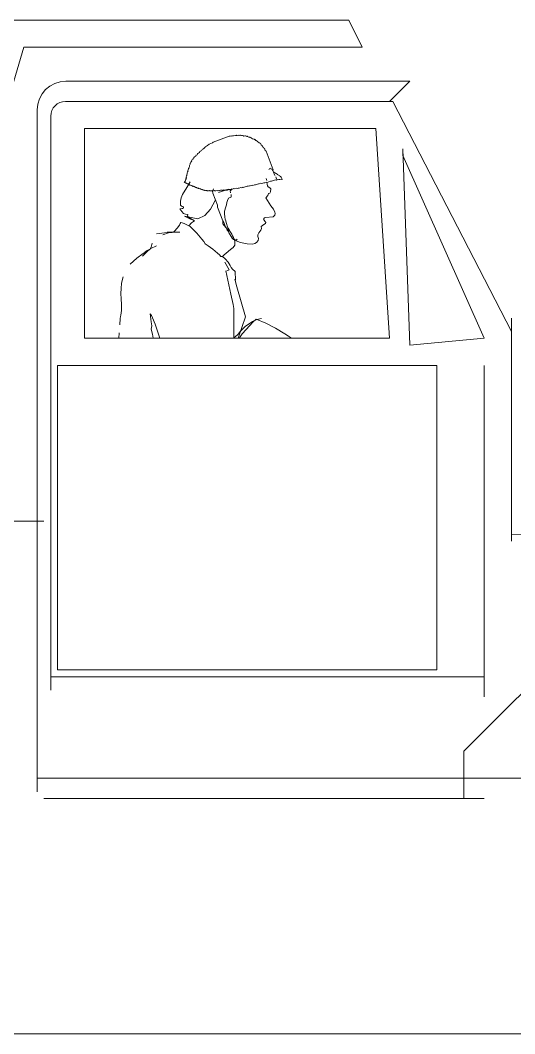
# Model space of a CAD drawing. Header units: millimetres. Extents: x -346728 to 1320345, y -537202 to -385966.
# Drawn here: x 997092 to 998923, y -524356 to -520599 of the extents above; entities that cross this region are included whole.
import ezdxf

# ---------------------------------------------------------------- set-up
doc = ezdxf.new("R2010")
doc.units = ezdxf.units.MM
doc.header["$LTSCALE"] = 100
for name, color, linetype, lineweight in [('5', 5, 'Continuous', 15), ('BORDER', 3, 'Continuous', 15), ('NET-MANH', 153, 'Continuous', 15)]:
    doc.layers.add(name, color=color, linetype=linetype, lineweight=lineweight)

msp = doc.modelspace()

# ---------------------------------------------------------------- linework, layer by layer
at = {"layer": '5'}
for p, q in [((997806.3, -521050.8, -1870.3), (997803.7, -521053.6, -1870.3)), ((997865.5, -521028.4, -1870.3), (997806.3, -521050.8, -1870.3)), ((997869.3, -521028.8, -1870.3), (997865.5, -521028.4, -1870.3)), ((997872.5, -521027.5, -1870.3), (997869.3, -521028.8, -1870.3)), ((997874.7, -521028.5, -1870.3), (997872.5, -521027.5, -1870.3)), ((997877.9, -521027.3, -1870.3), (997874.7, -521028.5, -1870.3)), ((997881.7, -521027.7, -1870.3), (997877.9, -521027.3, -1870.3)), ((997888.1, -521025.3, -1870.3), (997881.7, -521027.7, -1870.3)), ((997891.9, -521025.7, -1870.3), (997888.1, -521025.3, -1870.3)), ((997893.5, -521025.1, -1870.3), (997891.9, -521025.7, -1870.3)), ((997895.7, -521026.1, -1870.3), (997893.5, -521025.1, -1870.3)), ((997898.9, -521024.8, -1870.3), (997895.7, -521026.1, -1870.3)), ((997901.1, -521025.8, -1870.3), (997898.9, -521024.8, -1870.3)), ((997904.3, -521024.6, -1870.3), (997901.1, -521025.8, -1870.3)), ((997906.5, -521025.6, -1870.3), (997904.3, -521024.6, -1870.3)), ((997908.1, -521025, -1870.3), (997906.5, -521025.6, -1870.3)), ((997910.3, -521026, -1870.3), (997908.1, -521025, -1870.3)), ((997911.9, -521025.4, -1870.3), (997910.3, -521026, -1870.3)), ((997914.1, -521026.4, -1870.3), (997911.9, -521025.4, -1870.3)), ((997917.9, -521026.8, -1870.3), (997914.1, -521026.4, -1870.3)), ((997920.1, -521027.8, -1870.3), (997917.9, -521026.8, -1870.3)), ((997923.3, -521026.5, -1870.3), (997920.1, -521027.8, -1870.3)), ((997925.5, -521027.5, -1870.3), (997923.3, -521026.5, -1870.3)), ((997927.7, -521028.5, -1870.3), (997925.5, -521027.5, -1870.3)), ((997929.3, -521027.9, -1870.3), (997927.7, -521028.5, -1870.3)), ((997929.9, -521029.5, -1870.3), (997929.3, -521027.9, -1870.3)), ((997931.5, -521028.9, -1870.3), (997929.9, -521029.5, -1870.3)), ((997933.7, -521029.9, -1870.3), (997931.5, -521028.9, -1870.3)), ((997935.9, -521030.9, -1870.3), (997933.7, -521029.9, -1870.3)), ((997938.1, -521031.9, -1870.3), (997935.9, -521030.9, -1870.3)), ((997941.9, -521032.3, -1870.3), (997938.1, -521031.9, -1870.3)), ((997942.5, -521033.9, -1870.3), (997941.9, -521032.3, -1870.3)), ((997946.3, -521034.3, -1870.3), (997942.5, -521033.9, -1870.3)), ((997948.5, -521035.3, -1870.3), (997946.3, -521034.3, -1870.3)), ((997951.3, -521037.8, -1870.3), (997948.5, -521035.3, -1870.3)), ((997953.5, -521038.8, -1870.3), (997951.3, -521037.8, -1870.3)), ((997957.4, -521039.2, -1870.3), (997953.5, -521038.8, -1870.3)), ((997960.2, -521041.8, -1870.3), (997957.4, -521039.2, -1870.3)), ((997961.8, -521041.2, -1870.3), (997960.2, -521041.8, -1870.3)), ((997964.6, -521043.8, -1870.3), (997961.8, -521041.2, -1870.3)), ((997966.8, -521044.8, -1870.3), (997964.6, -521043.8, -1870.3)), ((997967.4, -521046.4, -1870.3), (997966.8, -521044.8, -1870.3)), ((997969.6, -521047.4, -1870.3), (997967.4, -521046.4, -1870.3)), ((997970.2, -521049, -1870.3), (997969.6, -521047.4, -1870.3)), ((997972.4, -521050, -1870.3), (997970.2, -521049, -1870.3)), ((997974.6, -521051, -1870.3), (997972.4, -521050, -1870.3)), ((997975.2, -521052.6, -1870.3), (997974.6, -521051, -1870.3)), ((997977.4, -521053.5, -1870.3), (997975.2, -521052.6, -1870.3)), ((997754.8, -521088.6, -1870.3), (997752.2, -521091.4, -1870.3)), ((997755.8, -521086.4, -1870.3), (997754.8, -521088.6, -1870.3)), ((997757.4, -521085.8, -1870.3), (997755.8, -521086.4, -1870.3)), ((997758.4, -521083.6, -1870.3), (997757.4, -521085.8, -1870.3)), ((997761.6, -521082.4, -1870.3), (997758.4, -521083.6, -1870.3)), ((997762.5, -521080.2, -1870.3), (997761.6, -521082.4, -1870.3)), ((997765.7, -521078.9, -1870.3), (997762.5, -521080.2, -1870.3)), ((997766.7, -521076.7, -1870.3), (997765.7, -521078.9, -1870.3)), ((997769.9, -521075.5, -1870.3), (997766.7, -521076.7, -1870.3)), ((997772.5, -521072.7, -1870.3), (997769.9, -521075.5, -1870.3)), ((997776.7, -521069.3, -1870.3), (997772.5, -521072.7, -1870.3)), ((997777.7, -521067.1, -1870.3), (997776.7, -521069.3, -1870.3)), ((997780.9, -521065.9, -1870.3), (997777.7, -521067.1, -1870.3)), ((997785.1, -521062.5, -1870.3), (997780.9, -521065.9, -1870.3)), ((997790.9, -521058.4, -1870.3), (997785.1, -521062.5, -1870.3)), ((997803.7, -521053.6, -1870.3), (997790.9, -521058.4, -1870.3)), ((997979.6, -521054.5, -1870.3), (997977.4, -521053.5, -1870.3)), ((997980.2, -521056.1, -1870.3), (997979.6, -521054.5, -1870.3)), ((997982.4, -521057.1, -1870.3), (997980.2, -521056.1, -1870.3)), ((997984.2, -521061.9, -1870.3), (997982.4, -521057.1, -1870.3)), ((997985.8, -521061.3, -1870.3), (997984.2, -521061.9, -1870.3)), ((997987.1, -521064.5, -1870.3), (997985.8, -521061.3, -1870.3)), ((997989.3, -521065.5, -1870.3), (997987.1, -521064.5, -1870.3)), ((997990.5, -521068.7, -1870.3), (997989.3, -521065.5, -1870.3)), ((997992.7, -521069.7, -1870.3), (997990.5, -521068.7, -1870.3)), ((997994.5, -521074.5, -1870.3), (997992.7, -521069.7, -1870.3)), ((997997.3, -521077.1, -1870.3), (997994.5, -521074.5, -1870.3)), ((997999.1, -521081.9, -1870.3), (997997.3, -521077.1, -1870.3)), ((998001.9, -521084.5, -1870.3), (997999.1, -521081.9, -1870.3)), ((998028, -521153.2, -1870.3), (998001.9, -521084.5, -1870.3)), ((997723.3, -521126.1, -1870.3), (997722.3, -521128.3, -1870.3)), ((997724.3, -521123.9, -1870.3), (997722.7, -521124.5, -1870.3)), ((997722.7, -521124.5, -1870.3), (997723.3, -521126.1, -1870.3)), ((997726.8, -521121.1, -1870.3), (997724.3, -521123.9, -1870.3)), ((997727.2, -521117.3, -1870.3), (997726.2, -521119.5, -1870.3)), ((997726.2, -521119.5, -1870.3), (997726.8, -521121.1, -1870.3)), ((997728.2, -521115.1, -1870.3), (997727.2, -521117.3, -1870.3)), ((997731.4, -521113.9, -1870.3), (997728.2, -521115.1, -1870.3)), ((997732.4, -521111.7, -1870.3), (997731.4, -521113.9, -1870.3)), ((997735, -521108.9, -1870.3), (997731.8, -521110.1, -1870.3)), ((997731.8, -521110.1, -1870.3), (997732.4, -521111.7, -1870.3)), ((997736, -521106.7, -1870.3), (997734.4, -521107.3, -1870.3)), ((997734.4, -521107.3, -1870.3), (997735, -521108.9, -1870.3)), ((997737, -521104.5, -1870.3), (997736, -521106.7, -1870.3)), ((997740.2, -521103.2, -1870.3), (997737, -521104.5, -1870.3)), ((997741.2, -521101, -1870.3), (997740.2, -521103.2, -1870.3)), ((997742.8, -521100.4, -1870.3), (997741.2, -521101, -1870.3)), ((997747, -521097, -1870.3), (997742.2, -521098.8, -1870.3)), ((997742.2, -521098.8, -1870.3), (997742.8, -521100.4, -1870.3)), ((997748, -521094.8, -1870.3), (997747, -521097, -1870.3)), ((997752.2, -521091.4, -1870.3), (997747.4, -521093.2, -1870.3)), ((997747.4, -521093.2, -1870.3), (997748, -521094.8, -1870.3)), ((997710.2, -521164, -1870.3), (997709.2, -521166.2, -1870.3)), ((997711.2, -521161.8, -1870.3), (997710.2, -521164, -1870.3)), ((997712.2, -521159.5, -1870.3), (997710.6, -521160.2, -1870.3)), ((997710.6, -521160.2, -1870.3), (997711.2, -521161.8, -1870.3)), ((997713.2, -521157.3, -1870.3), (997711.6, -521158, -1870.3)), ((997711.6, -521158, -1870.3), (997712.2, -521159.5, -1870.3)), ((997713.5, -521153.5, -1870.3), (997712.5, -521155.7, -1870.3)), ((997712.5, -521155.7, -1870.3), (997713.2, -521157.3, -1870.3)), ((997714.5, -521151.3, -1870.3), (997713.5, -521153.5, -1870.3)), ((997715.5, -521149.1, -1870.3), (997713.9, -521149.7, -1870.3)), ((997713.9, -521149.7, -1870.3), (997714.5, -521151.3, -1870.3)), ((997716.5, -521146.9, -1870.3), (997714.9, -521147.5, -1870.3)), ((997714.9, -521147.5, -1870.3), (997715.5, -521149.1, -1870.3)), ((997717.9, -521140.9, -1870.3), (997715.9, -521145.3, -1870.3)), ((997715.9, -521145.3, -1870.3), (997716.5, -521146.9, -1870.3)), ((997718.9, -521138.7, -1870.3), (997717.9, -521140.9, -1870.3)), ((997719.3, -521134.9, -1870.3), (997718.3, -521137.1, -1870.3)), ((997718.3, -521137.1, -1870.3), (997718.9, -521138.7, -1870.3)), ((997720.3, -521132.7, -1870.3), (997719.3, -521134.9, -1870.3)), ((997721.3, -521130.5, -1870.3), (997720.3, -521132.7, -1870.3)), ((997722.3, -521128.3, -1870.3), (997720.7, -521128.9, -1870.3)), ((997720.7, -521128.9, -1870.3), (997721.3, -521130.5, -1870.3)), ((998014.3, -521151, -1870.3), (998012.7, -521151.6, -1870.3)), ((998020.1, -521147, -1870.3), (998013.7, -521149.4, -1870.3)), ((998013.7, -521149.4, -1870.3), (998014.3, -521151, -1870.3)), ((998021.4, -521150.2, -1870.3), (998020.1, -521147, -1870.3)), ((998025.4, -521156, -1870.3), (998023.6, -521151.2, -1870.3)), ((998027.6, -521157, -1870.3), (998025.4, -521156, -1870.3)), ((998027, -521155.4, -1870.3), (998028, -521153.2, -1870.3)), ((998034.2, -521174.5, -1870.3), (998027, -521155.4, -1870.3)), ((998029.4, -521161.8, -1870.3), (998027.6, -521157, -1870.3)), ((998031, -521161.2, -1870.3), (998029.4, -521161.8, -1870.3)), ((998031.6, -521162.7, -1870.3), (998031, -521161.2, -1870.3)), ((998036, -521164.7, -1870.3), (998031.6, -521162.7, -1870.3)), ((998036.6, -521166.3, -1870.3), (998036, -521164.7, -1870.3)), ((997699.7, -521199, -1870.3), (997698.1, -521199.6, -1870.3)), ((997698.1, -521199.6, -1870.3), (997699.7, -521199, -1870.3)), ((997702.3, -521196.2, -1870.3), (997699.1, -521197.4, -1870.3)), ((997699.1, -521197.4, -1870.3), (997699.7, -521199, -1870.3)), ((997699.7, -521199, -1870.3), (997701.9, -521200, -1870.3)), ((997703.3, -521194, -1870.3), (997701.7, -521194.6, -1870.3)), ((997701.7, -521194.6, -1870.3), (997702.3, -521196.2, -1870.3)), ((997701.9, -521200, -1870.3), (997702.5, -521201.6, -1870.3)), ((997702.5, -521201.6, -1870.3), (997704.1, -521201, -1870.3)), ((997704.3, -521191.8, -1870.3), (997702.7, -521192.4, -1870.3)), ((997702.7, -521192.4, -1870.3), (997703.3, -521194, -1870.3)), ((997705.3, -521189.6, -1870.3), (997703.7, -521190.2, -1870.3)), ((997703.7, -521190.2, -1870.3), (997704.3, -521191.8, -1870.3)), ((997704.1, -521201, -1870.3), (997706.3, -521202, -1870.3)), ((997706.2, -521187.4, -1870.3), (997704.6, -521188, -1870.3)), ((997704.6, -521188, -1870.3), (997705.3, -521189.6, -1870.3)), ((997706.6, -521183.6, -1870.3), (997705, -521184.2, -1870.3)), ((997705, -521184.2, -1870.3), (997706.2, -521187.4, -1870.3)), ((997707, -521179.8, -1870.3), (997706, -521182, -1870.3)), ((997706, -521182, -1870.3), (997706.6, -521183.6, -1870.3)), ((997706.3, -521202, -1870.3), (997706.9, -521203.6, -1870.3)), ((997707.4, -521176, -1870.3), (997706.4, -521178.2, -1870.3)), ((997706.4, -521178.2, -1870.3), (997707, -521179.8, -1870.3)), ((997706.9, -521203.6, -1870.3), (997708.5, -521203, -1870.3)), ((997708.4, -521173.8, -1870.3), (997707.4, -521176, -1870.3)), ((997709.4, -521171.6, -1870.3), (997707.8, -521172.2, -1870.3)), ((997707.8, -521172.2, -1870.3), (997708.4, -521173.8, -1870.3)), ((997707.9, -521219.2, -1870.3), (997720.5, -521197.5, -1870.3)), ((997708.5, -521203, -1870.3), (997709.1, -521204.6, -1870.3)), ((997709.8, -521167.8, -1870.3), (997708.8, -521170, -1870.3)), ((997708.8, -521170, -1870.3), (997709.4, -521171.6, -1870.3)), ((997709.2, -521166.2, -1870.3), (997709.8, -521167.8, -1870.3)), ((997986.7, -521203.5, -1870.3), (997993.1, -521201.1, -1870.3)), ((997993.1, -521201.1, -1870.3), (997996.9, -521201.5, -1870.3)), ((997996.9, -521201.5, -1870.3), (998003.3, -521199.1, -1870.3)), ((998002.4, -521185.7, -1870.3), (998004.3, -521193.2, -1870.3)), ((998003.3, -521199.1, -1870.3), (998005.5, -521200.1, -1870.3)), ((998004.5, -521199.2, -1870.3), (998006.4, -521206.7, -1870.3)), ((998005.5, -521200.1, -1870.3), (998018.3, -521195.2, -1870.3)), ((998018.3, -521195.2, -1870.3), (998022.1, -521195.6, -1870.3)), ((998022.1, -521195.6, -1870.3), (998036.5, -521190.1, -1870.3)), ((998036.5, -521190.1, -1870.3), (998038.7, -521191.1, -1870.3)), ((998038.2, -521165.7, -1870.3), (998036.6, -521166.3, -1870.3)), ((998040.7, -521186.7, -1870.3), (998037.7, -521178.7, -1870.3)), ((998040.4, -521166.7, -1870.3), (998038.2, -521165.7, -1870.3)), ((998038.7, -521191.1, -1870.3), (998043.5, -521189.3, -1870.3)), ((998041, -521168.3, -1870.3), (998040.4, -521166.7, -1870.3)), ((998043.2, -521169.3, -1870.3), (998041, -521168.3, -1870.3)), ((998043.8, -521170.9, -1870.3), (998043.2, -521169.3, -1870.3)), ((998043.5, -521189.3, -1870.3), (998045.7, -521190.3, -1870.3)), ((998045.4, -521170.3, -1870.3), (998043.8, -521170.9, -1870.3)), ((998046, -521171.9, -1870.3), (998045.4, -521170.3, -1870.3)), ((998045.7, -521190.3, -1870.3), (998048.9, -521189.1, -1870.3)), ((998048.2, -521172.9, -1870.3), (998046, -521171.9, -1870.3)), ((998050.4, -521173.9, -1870.3), (998048.2, -521172.9, -1870.3)), ((998048.9, -521189.1, -1870.3), (998052.7, -521189.5, -1870.3)), ((998052.7, -521174.9, -1870.3), (998050.4, -521173.9, -1870.3)), ((998053.3, -521176.5, -1870.3), (998052.7, -521174.9, -1870.3)), ((998052.7, -521189.5, -1870.3), (998057.5, -521187.7, -1870.3)), ((998055.5, -521177.5, -1870.3), (998053.3, -521176.5, -1870.3)), ((998056.1, -521179.1, -1870.3), (998055.5, -521177.5, -1870.3)), ((998058.3, -521180.1, -1870.3), (998056.1, -521179.1, -1870.3)), ((998057.5, -521187.7, -1870.3), (998059.7, -521188.6, -1870.3)), ((998061.3, -521188, -1870.3), (998058.3, -521180.1, -1870.3)), ((998059.7, -521188.6, -1870.3), (998061.3, -521188, -1870.3)), ((997692.4, -521244.1, -1870.3), (997707.9, -521219.2, -1870.3)), ((997709.1, -521204.6, -1870.3), (997711.3, -521205.6, -1870.3)), ((997711.3, -521205.6, -1870.3), (997712.9, -521204.9, -1870.3)), ((997712.9, -521204.9, -1870.3), (997713.5, -521206.5, -1870.3)), ((997713.5, -521206.5, -1870.3), (997715.1, -521205.9, -1870.3)), ((997715.1, -521205.9, -1870.3), (997715.7, -521207.5, -1870.3)), ((997715.7, -521207.5, -1870.3), (997717.3, -521206.9, -1870.3)), ((997717.3, -521206.9, -1870.3), (997717.9, -521208.5, -1870.3)), ((997717.9, -521208.5, -1870.3), (997720.1, -521209.5, -1870.3)), ((997720.1, -521209.5, -1870.3), (997722.3, -521210.5, -1870.3)), ((997722.3, -521210.5, -1870.3), (997724.5, -521211.5, -1870.3)), ((997724.5, -521211.5, -1870.3), (997726.1, -521210.9, -1870.3)), ((997726.1, -521210.9, -1870.3), (997728.3, -521211.9, -1870.3)), ((997728.3, -521211.9, -1870.3), (997728.9, -521213.5, -1870.3)), ((997728.9, -521213.5, -1870.3), (997730.5, -521212.9, -1870.3)), ((997730.5, -521212.9, -1870.3), (997731.1, -521214.5, -1870.3)), ((997731.1, -521214.5, -1870.3), (997732.7, -521213.9, -1870.3)), ((997732.7, -521213.9, -1870.3), (997733.4, -521215.5, -1870.3)), ((997733.4, -521215.5, -1870.3), (997735, -521214.9, -1870.3)), ((997735, -521214.9, -1870.3), (997739.4, -521216.9, -1870.3)), ((997739.4, -521216.9, -1870.3), (997740, -521218.4, -1870.3)), ((997740, -521218.4, -1870.3), (997741.6, -521217.8, -1870.3)), ((997741.6, -521217.8, -1870.3), (997743.8, -521218.8, -1870.3)), ((997743.8, -521218.8, -1870.3), (997746, -521219.8, -1870.3)), ((997746, -521219.8, -1870.3), (997748.2, -521220.8, -1870.3)), ((997748.2, -521220.8, -1870.3), (997749.8, -521220.2, -1870.3)), ((997749.8, -521220.2, -1870.3), (997750.4, -521221.8, -1870.3)), ((997750.4, -521221.8, -1870.3), (997752.6, -521222.8, -1870.3)), ((997752.6, -521222.8, -1870.3), (997754.2, -521222.2, -1870.3)), ((997754.2, -521222.2, -1870.3), (997756.4, -521223.2, -1870.3)), ((997756.4, -521223.2, -1870.3), (997758.6, -521224.2, -1870.3)), ((997758.6, -521224.2, -1870.3), (997760.8, -521225.2, -1870.3)), ((997760.8, -521225.2, -1870.3), (997763, -521226.2, -1870.3)), ((997763, -521226.2, -1870.3), (997764.6, -521225.6, -1870.3)), ((997764.6, -521225.6, -1870.3), (997766.8, -521226.5, -1870.3)), ((997766.8, -521226.5, -1870.3), (997767.4, -521228.1, -1870.3)), ((997767.4, -521228.1, -1870.3), (997769, -521227.5, -1870.3)), ((997769, -521227.5, -1870.3), (997771.2, -521228.5, -1870.3)), ((997771.2, -521228.5, -1870.3), (997773.4, -521229.5, -1870.3)), ((997773.4, -521229.5, -1870.3), (997775, -521228.9, -1870.3)), ((997775, -521228.9, -1870.3), (997777.2, -521229.9, -1870.3)), ((997777.2, -521229.9, -1870.3), (997778.8, -521229.3, -1870.3)), ((997778.8, -521229.3, -1870.3), (997782.6, -521229.7, -1870.3)), ((997782.6, -521229.7, -1870.3), (997783.2, -521231.3, -1870.3)), ((997783.2, -521231.3, -1870.3), (997784.8, -521230.7, -1870.3)), ((997784.8, -521230.7, -1870.3), (997788.6, -521231.1, -1870.3)), ((997788.6, -521231.1, -1870.3), (997791.8, -521229.9, -1870.3)), ((997791.8, -521229.9, -1870.3), (997794, -521230.8, -1870.3)), ((997794, -521230.8, -1870.3), (997797.8, -521231.2, -1870.3)), ((997797.8, -521231.2, -1870.3), (997799.4, -521230.6, -1870.3)), ((997799.4, -521230.6, -1870.3), (997801.7, -521231.6, -1870.3)), ((997801.7, -521231.6, -1870.3), (997803.3, -521231, -1870.3)), ((997803.3, -521231, -1870.3), (997807.1, -521231.4, -1870.3)), ((997807.8, -521223.8, -1870.3), (997803.9, -521232.6, -1870.3)), ((997803.9, -521232.6, -1870.3), (997804.7, -521239.6, -1870.3)), ((997804.7, -521239.6, -1870.3), (997821.6, -521284.3, -1870.3)), ((997807.1, -521231.4, -1870.3), (997810.3, -521230.2, -1870.3)), ((997810.3, -521230.2, -1870.3), (997812.5, -521231.2, -1870.3)), ((997812.5, -521231.2, -1870.3), (997816.3, -521231.6, -1870.3)), ((997816.3, -521231.6, -1870.3), (997821.1, -521229.7, -1870.3)), ((997821.1, -521229.7, -1870.3), (997823.3, -521230.7, -1870.3)), ((997823.3, -521230.7, -1870.3), (997826.5, -521229.5, -1870.3)), ((997851.9, -521229, -1870.3), (997825.7, -521237.1, -1870.3)), ((997825.7, -521237.1, -1870.3), (997833.7, -521234.1, -1870.3)), ((997826.5, -521229.5, -1870.3), (997828.7, -521230.5, -1870.3)), ((997828.7, -521230.5, -1870.3), (997833.5, -521228.7, -1870.3)), ((997833.5, -521228.7, -1870.3), (997837.3, -521229.1, -1870.3)), ((997837.3, -521229.1, -1870.3), (997838.9, -521228.5, -1870.3)), ((997838.9, -521228.5, -1870.3), (997841.1, -521229.5, -1870.3)), ((997841.1, -521229.5, -1870.3), (997845.9, -521227.7, -1870.3)), ((997845.9, -521227.7, -1870.3), (997848.1, -521228.6, -1870.3)), ((997848.1, -521228.6, -1870.3), (997852.9, -521226.8, -1870.3)), ((997858.9, -521228.2, -1870.3), (997851.9, -521229, -1870.3)), ((997852.9, -521226.8, -1870.3), (997855.1, -521227.8, -1870.3)), ((997855.1, -521227.8, -1870.3), (997861.5, -521225.4, -1870.3)), ((997865.3, -521225.8, -1870.3), (997858.9, -521228.2, -1870.3)), ((997861.5, -521225.4, -1870.3), (997865.3, -521225.8, -1870.3)), ((997865.3, -521225.8, -1870.3), (997870.7, -521225.6, -1870.3)), ((997874.5, -521225.9, -1870.3), (997865.3, -521225.8, -1870.3)), ((997869.3, -521231.6, -1870.3), (997874.5, -521225.9, -1870.3)), ((997870.1, -521238.6, -1870.3), (997869.3, -521231.6, -1870.3)), ((997870.7, -521225.6, -1870.3), (997875.5, -521223.7, -1870.3)), ((997875.5, -521223.7, -1870.3), (997877.7, -521224.7, -1870.3)), ((997877.7, -521224.7, -1870.3), (997882.5, -521222.9, -1870.3)), ((997882.5, -521222.9, -1870.3), (997884.7, -521223.9, -1870.3)), ((997884.7, -521223.9, -1870.3), (997891.1, -521221.5, -1870.3)), ((997891.1, -521221.5, -1870.3), (997894.9, -521221.9, -1870.3)), ((997894.9, -521221.9, -1870.3), (997898.1, -521220.7, -1870.3)), ((997898.1, -521220.7, -1870.3), (997901.9, -521221, -1870.3)), ((997901.9, -521221, -1870.3), (997908.3, -521218.6, -1870.3)), ((997908.3, -521218.6, -1870.3), (997910.5, -521219.6, -1870.3)), ((997910.5, -521219.6, -1870.3), (997915.3, -521217.8, -1870.3)), ((997915.3, -521217.8, -1870.3), (997917.5, -521218.8, -1870.3)), ((997917.5, -521218.8, -1870.3), (997931.9, -521213.3, -1870.3)), ((997931.9, -521213.3, -1870.3), (997935.7, -521213.7, -1870.3)), ((997935.7, -521213.7, -1870.3), (997940.5, -521211.9, -1870.3)), ((997940.5, -521211.9, -1870.3), (997942.7, -521212.9, -1870.3)), ((997942.7, -521212.9, -1870.3), (997950.7, -521209.9, -1870.3)), ((997950.7, -521209.9, -1870.3), (997952.9, -521210.8, -1870.3)), ((997952.9, -521210.8, -1870.3), (997959.3, -521208.4, -1870.3)), ((997959.3, -521208.4, -1870.3), (997963.1, -521208.8, -1870.3)), ((997963.1, -521208.8, -1870.3), (997974.3, -521204.6, -1870.3)), ((997974.3, -521204.6, -1870.3), (997976.5, -521205.6, -1870.3)), ((997976.5, -521205.6, -1870.3), (997982.9, -521203.1, -1870.3)), ((997982.9, -521203.1, -1870.3), (997986.7, -521203.5, -1870.3)), ((998006.4, -521206.7, -1870.3), (998006.7, -521212.7, -1870.3)), ((998006.7, -521212.7, -1870.3), (998009.8, -521215.6, -1870.3)), ((998009.8, -521215.6, -1870.3), (998016.1, -521219.8, -1870.3)), ((998015.5, -521239.5, -1870.3), (998011.1, -521241.2, -1870.3)), ((998018.3, -521234.8, -1870.3), (998015.5, -521239.5, -1870.3)), ((998016.1, -521219.8, -1870.3), (998019.3, -521224.2, -1870.3)), ((998019.3, -521224.2, -1870.3), (998018.3, -521234.8, -1870.3)), ((997684.5, -521268.7, -1870.3), (997687, -521256.5, -1870.3)), ((997685.2, -521283.7, -1870.3), (997684.5, -521268.7, -1870.3)), ((997687, -521256.5, -1870.3), (997692.4, -521244.1, -1870.3)), ((997813.4, -521267.4, -1870.3), (997796.3, -521299.4, -1870.3)), ((997856.4, -521274.8, -1870.3), (997855.7, -521282.4, -1870.3)), ((997858.8, -521266.6, -1870.3), (997856.4, -521274.8, -1870.3)), ((997862.8, -521257.8, -1870.3), (997858.8, -521266.6, -1870.3)), ((997870.8, -521254.8, -1870.3), (997862.8, -521257.8, -1870.3)), ((997872.4, -521254.2, -1870.3), (997872.5, -521245, -1870.3)), ((998008.4, -521248.9, -1870.3), (998001.2, -521256.8, -1870.3)), ((998001.2, -521256.8, -1870.3), (998019.2, -521286.2, -1870.3)), ((998011.1, -521241.2, -1870.3), (998008.4, -521248.9, -1870.3)), ((997682.9, -521297.5, -1870.3), (997691.9, -521297, -1870.3)), ((997689.4, -521307.7, -1870.3), (997682.9, -521297.5, -1870.3)), ((997686.9, -521286.7, -1870.3), (997685.2, -521283.7, -1870.3)), ((997691.6, -521289.5, -1870.3), (997686.9, -521286.7, -1870.3)), ((997695.8, -521315, -1870.3), (997689.4, -521307.7, -1870.3)), ((997696.2, -521290.8, -1870.3), (997691.6, -521289.5, -1870.3)), ((997691.9, -521297, -1870.3), (997696.3, -521293.8, -1870.3)), ((997703.5, -521317.6, -1870.3), (997695.8, -521315, -1870.3)), ((997696.3, -521293.8, -1870.3), (997696.2, -521290.8, -1870.3)), ((997796.3, -521299.4, -1870.3), (997775.5, -521321.9, -1870.3)), ((997821.6, -521284.3, -1870.3), (997822.5, -521291.3, -1870.3)), ((997822.5, -521291.3, -1870.3), (997841.8, -521342.5, -1870.3)), ((997848.5, -521307, -1870.3), (997847.7, -521314.6, -1870.3)), ((997847.7, -521314.6, -1870.3), (997849.4, -521328.6, -1870.3)), ((997853.3, -521290.6, -1870.3), (997848.5, -521307, -1870.3)), ((997855.7, -521282.4, -1870.3), (997853.3, -521290.6, -1870.3)), ((998019.2, -521286.2, -1870.3), (998028.9, -521299.3, -1870.3)), ((998028.9, -521299.3, -1870.3), (998033.9, -521309.6, -1870.3)), ((998033.9, -521309.6, -1870.3), (998035.7, -521315.6, -1870.3)), ((998035.7, -521315.6, -1870.3), (998034.5, -521321.7, -1870.3)), ((997681.2, -521358, -1870.3), (997683.9, -521351.8, -1870.3)), ((997683.9, -521351.8, -1870.3), (997686.8, -521348.6, -1870.3)), ((997686.8, -521348.6, -1870.3), (997691.4, -521349.9, -1870.3)), ((997691.4, -521349.9, -1870.3), (997699.1, -521352.6, -1870.3)), ((997699.1, -521352.6, -1870.3), (997716.1, -521360.9, -1870.3)), ((997749.5, -521335.4, -1870.3), (997699.9, -521325, -1870.3)), ((997699.9, -521325, -1870.3), (997724.7, -521337.5, -1870.3)), ((997712.6, -521318.7, -1870.3), (997703.5, -521317.6, -1870.3)), ((997711.3, -521323.3, -1870.3), (997712.6, -521318.7, -1870.3)), ((997714.6, -521329.2, -1870.3), (997711.3, -521323.3, -1870.3)), ((997717.7, -521330.6, -1870.3), (997714.6, -521329.2, -1870.3)), ((997716.1, -521360.9, -1870.3), (997726.1, -521349.8, -1870.3)), ((997722.3, -521333.4, -1870.3), (997717.7, -521330.6, -1870.3)), ((997736.3, -521341.8, -1870.3), (997722.3, -521333.4, -1870.3)), ((997726.1, -521349.8, -1870.3), (997736.3, -521341.8, -1870.3)), ((997775.5, -521321.9, -1870.3), (997749.5, -521335.4, -1870.3)), ((997841.4, -521346.3, -1870.3), (997842.4, -521344.1, -1870.3)), ((997842.3, -521353.3, -1870.3), (997841.4, -521346.3, -1870.3)), ((997841.8, -521342.5, -1870.3), (997845.9, -521348.3, -1870.3)), ((997846.3, -521359.1, -1870.3), (997842.3, -521353.3, -1870.3)), ((997845.9, -521348.3, -1870.3), (997851.9, -521364.2, -1870.3)), ((997849.4, -521328.6, -1870.3), (997850.2, -521335.6, -1870.3)), ((997850.2, -521335.6, -1870.3), (997852.6, -521342, -1870.3)), ((997852.6, -521342, -1870.3), (997853.5, -521349, -1870.3)), ((997853.5, -521349, -1870.3), (997860.7, -521368.2, -1870.3)), ((997995.6, -521331.1, -1870.3), (997992.8, -521335.7, -1870.3)), ((997992.8, -521335.7, -1870.3), (997997.7, -521343.1, -1870.3)), ((997999.6, -521352, -1870.3), (997993.8, -521355.3, -1870.3)), ((998000.1, -521329.4, -1870.3), (997995.6, -521331.1, -1870.3)), ((997997.7, -521343.1, -1870.3), (998001, -521349, -1870.3)), ((998001, -521349, -1870.3), (997999.6, -521352, -1870.3)), ((998028.7, -521328, -1870.3), (998000.1, -521329.4, -1870.3)), ((998034.5, -521321.7, -1870.3), (998028.7, -521328, -1870.3)), ((997596.2, -521390.7, -1870.3), (997625.6, -521386.7, -1870.3)), ((997619.4, -521394.1, -1870.3), (997640.3, -521387.1, -1870.3)), ((997625.6, -521386.7, -1870.3), (997637, -521385.3, -1870.3)), ((997635.3, -521384.6, -1870.3), (997643.4, -521383.8, -1870.3)), ((997640.3, -521387.1, -1870.3), (997647.7, -521385.2, -1870.3)), ((997643.4, -521383.8, -1870.3), (997649.6, -521384, -1870.3)), ((997647.7, -521385.2, -1870.3), (997653.7, -521384.9, -1870.3)), ((997649.6, -521384, -1870.3), (997659.1, -521383.7, -1870.3)), ((997653.7, -521384.9, -1870.3), (997662.6, -521380, -1870.3)), ((997659.1, -521383.7, -1870.3), (997682.5, -521384.2, -1870.3)), ((997662.6, -521380, -1870.3), (997672.6, -521368.9, -1870.3)), ((997672.6, -521368.9, -1870.3), (997681.2, -521358, -1870.3)), ((997716.1, -521360.9, -1870.3), (997720.7, -521363.7, -1870.3)), ((997720.7, -521363.7, -1870.3), (997716.1, -521360.9, -1870.3)), ((997720.7, -521363.7, -1870.3), (997728.6, -521370.8, -1870.3)), ((997728.6, -521370.8, -1870.3), (997720.7, -521363.7, -1870.3)), ((997728.6, -521370.8, -1870.3), (997746, -521388.1, -1870.3)), ((997746, -521388.1, -1870.3), (997728.6, -521370.8, -1870.3)), ((997746, -521388.1, -1870.3), (997763.7, -521410, -1870.3)), ((997763.7, -521410, -1870.3), (997746, -521388.1, -1870.3)), ((997860, -521375.8, -1870.3), (997846.3, -521359.1, -1870.3)), ((997851.9, -521364.2, -1870.3), (997855.9, -521370, -1870.3)), ((997855.9, -521370, -1870.3), (997858.4, -521376.4, -1870.3)), ((997858.4, -521376.4, -1870.3), (997862.4, -521382.2, -1870.3)), ((997866.9, -521379.6, -1870.3), (997860, -521375.8, -1870.3)), ((997860.7, -521368.2, -1870.3), (997864.8, -521374, -1870.3)), ((997862.4, -521382.2, -1870.3), (997864.8, -521388.6, -1870.3)), ((997864.8, -521374, -1870.3), (997867.2, -521380.4, -1870.3)), ((997864.8, -521388.6, -1870.3), (997868.8, -521394.4, -1870.3)), ((997867.2, -521380.4, -1870.3), (997875.2, -521391.9, -1870.3)), ((997975.6, -521386.4, -1870.3), (997972.8, -521391.1, -1870.3)), ((997982.7, -521377, -1870.3), (997975.6, -521386.4, -1870.3)), ((997985.4, -521370.8, -1870.3), (997982.7, -521377, -1870.3)), ((997993.8, -521355.3, -1870.3), (997983.6, -521363.4, -1870.3)), ((997983.6, -521363.4, -1870.3), (997985.4, -521370.8, -1870.3)), ((997576.3, -521440, -1870.3), (997580, -521425.5, -1870.3)), ((997763.7, -521410, -1870.3), (997771.7, -521418.7, -1870.3)), ((997771.7, -521418.7, -1870.3), (997763.7, -521410, -1870.3)), ((997771.7, -521418.7, -1870.3), (997776.6, -521427.5, -1870.3)), ((997776.6, -521427.5, -1870.3), (997771.7, -521418.7, -1870.3)), ((997776.6, -521427.5, -1870.3), (997779.8, -521430.4, -1870.3)), ((997779.8, -521430.4, -1870.3), (997776.6, -521427.5, -1870.3)), ((997868.8, -521394.4, -1870.3), (997872.8, -521400.2, -1870.3)), ((997872.8, -521400.2, -1870.3), (997876.9, -521405.9, -1870.3)), ((997875.2, -521391.9, -1870.3), (997877.6, -521398.3, -1870.3)), ((997876.9, -521405.9, -1870.3), (997880.9, -521411.7, -1870.3)), ((997877.6, -521398.3, -1870.3), (997881.7, -521404.1, -1870.3)), ((997880.9, -521411.7, -1870.3), (997888.5, -521412.5, -1870.3)), ((997881.7, -521404.1, -1870.3), (997884.1, -521410.5, -1870.3)), ((997884.1, -521410.5, -1870.3), (997889.7, -521415.7, -1870.3)), ((997907.8, -521422.8, -1870.3), (997884.7, -521413.3, -1870.3)), ((997884.7, -521413.3, -1870.3), (997886.5, -521419.3, -1870.3)), ((997886.7, -521423.8, -1870.3), (997885.6, -521432.9, -1870.3)), ((997886.5, -521419.3, -1870.3), (997886.7, -521423.8, -1870.3)), ((997889.7, -521415.7, -1870.3), (997894.9, -521410.1, -1870.3)), ((997932.2, -521427.7, -1870.3), (997907.8, -521422.8, -1870.3)), ((997951.9, -521428.3, -1870.3), (997932.2, -521427.7, -1870.3)), ((997960.8, -521426.4, -1870.3), (997951.9, -521428.3, -1870.3)), ((997966.7, -521423.1, -1870.3), (997960.8, -521426.4, -1870.3)), ((997972.4, -521415.3, -1870.3), (997966.7, -521423.1, -1870.3)), ((997972.8, -521391.1, -1870.3), (997971.4, -521394.2, -1870.3)), ((997971.4, -521394.2, -1870.3), (997971.7, -521400.2, -1870.3)), ((997971.7, -521400.2, -1870.3), (997973.6, -521407.7, -1870.3)), ((997973.6, -521407.7, -1870.3), (997972.4, -521415.3, -1870.3)), ((997522.7, -521480.7, -1870.3), (997546.8, -521463.3, -1870.3)), ((997544.8, -521472.7, -1870.3), (997559.9, -521456.7, -1870.3)), ((997546.8, -521463.3, -1870.3), (997556.2, -521456.7, -1870.3)), ((997554.4, -521456.9, -1870.3), (997561.1, -521452.4, -1870.3)), ((997559.9, -521456.7, -1870.3), (997565.6, -521451.6, -1870.3)), ((997561.1, -521452.4, -1870.3), (997566.7, -521449.7, -1870.3)), ((997565.6, -521451.6, -1870.3), (997570.8, -521448.5, -1870.3)), ((997566.7, -521449.7, -1870.3), (997575, -521444.9, -1870.3)), ((997570.8, -521448.5, -1870.3), (997576.3, -521440, -1870.3)), ((997575, -521444.9, -1870.3), (997595.9, -521434.3, -1870.3)), ((997779.8, -521430.4, -1870.3), (997787.5, -521434.5, -1870.3)), ((997787.5, -521434.5, -1870.3), (997779.8, -521430.4, -1870.3)), ((997787.5, -521434.5, -1870.3), (997804.7, -521447.3, -1870.3)), ((997804.7, -521447.3, -1870.3), (997787.5, -521434.5, -1870.3)), ((997804.7, -521447.3, -1870.3), (997822, -521461.6, -1870.3)), ((997822, -521461.6, -1870.3), (997804.7, -521447.3, -1870.3)), ((997822, -521461.6, -1870.3), (997829.9, -521468.8, -1870.3)), ((997829.9, -521468.8, -1870.3), (997822, -521461.6, -1870.3)), ((997853.7, -521461.6, -1870.3), (997846.5, -521468, -1870.3)), ((997869.8, -521448.8, -1870.3), (997853.7, -521461.6, -1870.3)), ((997880, -521440.8, -1870.3), (997869.8, -521448.8, -1870.3)), ((997885.6, -521432.9, -1870.3), (997880, -521440.8, -1870.3)), ((997498.1, -521502.8, -1870.3), (997522.7, -521480.7, -1870.3)), ((997829.9, -521468.8, -1870.3), (997834.7, -521474.6, -1870.3)), ((997834.7, -521474.6, -1870.3), (997829.9, -521468.8, -1870.3)), ((997834.7, -521474.6, -1870.3), (997840.7, -521474.3, -1870.3)), ((997840.7, -521474.3, -1870.3), (997834.7, -521474.6, -1870.3)), ((997846.5, -521468, -1870.3), (997840.7, -521474.3, -1870.3)), ((997840.7, -521474.3, -1870.3), (997842.2, -521472.7, -1870.3)), ((997842.2, -521472.7, -1870.3), (997840.7, -521474.3, -1870.3)), ((997840.7, -521474.3, -1870.3), (997850.2, -521482.9, -1870.3)), ((997865.6, -521523.9, -1870.3), (997849.4, -521495, -1870.3)), ((997850.2, -521482.9, -1870.3), (997861.4, -521496, -1870.3)), ((997861.4, -521496, -1870.3), (997869.5, -521507.7, -1870.3)), ((997868, -521597.2, -1870.3), (997853.4, -521527.6, -1870.3)), ((997856.9, -521527.2, -1870.3), (997865.6, -521523.9, -1870.3)), ((997869.5, -521507.7, -1870.3), (997871.2, -521512.2, -1870.3)), ((997871.2, -521512.2, -1870.3), (997872.9, -521515.1, -1870.3)), ((997872.9, -521515.1, -1870.3), (997877.7, -521520.9, -1870.3)), ((997877.7, -521520.9, -1870.3), (997887.1, -521529.5, -1870.3)), ((997888.1, -521562.7, -1870.3), (997887.1, -521529.5, -1870.3)), ((997464.7, -521593.1, -1870.3), (997466.5, -521572.7, -1870.3)), ((997466.5, -521572.7, -1870.3), (997472.5, -521549.8, -1870.3)), ((997886.1, -521558.4, -1870.3), (997894.2, -521587.5, -1870.3)), ((997464, -521611.8, -1870.3), (997464.7, -521593.1, -1870.3)), ((997465.1, -521631.6, -1870.3), (997464, -521611.8, -1870.3)), ((997871.7, -521614.6, -1870.3), (997868, -521597.2, -1870.3)), ((997879.6, -521652.3, -1870.3), (997871.7, -521614.6, -1870.3)), ((997894.2, -521587.5, -1870.3), (997925.5, -521698.3, -1870.3)), ((997466.5, -521652.9, -1870.3), (997465.1, -521631.6, -1870.3)), ((997466.4, -521674.5, -1870.3), (997466.5, -521652.9, -1870.3)), ((997882.7, -521666.8, -1870.3), (997879.6, -521652.3, -1870.3)), ((997463.9, -521692, -1870.3), (997466.4, -521674.5, -1870.3)), ((997577.6, -521693.3, -1870.3), (997573, -521687.1, -1870.3)), ((997573, -521687.1, -1870.3), (997576.8, -521716.9, -1870.3)), ((997881.9, -521777.8, -1870.3), (997882.7, -521666.8, -1870.3)), ((997460.7, -521728.1, -1870.3), (997461.9, -521704.7, -1870.3)), ((997461.9, -521704.7, -1870.3), (997463.3, -521696.7, -1870.3)), ((997463.3, -521696.7, -1870.3), (997463.9, -521692, -1870.3)), ((997576.8, -521716.9, -1870.3), (997578.4, -521731.2, -1870.3)), ((997581.4, -521701.5, -1870.3), (997577.6, -521693.3, -1870.3)), ((997590.7, -521725.5, -1870.3), (997581.4, -521701.5, -1870.3)), ((997601.2, -521755.5, -1870.3), (997590.7, -521725.5, -1870.3)), ((997925.5, -521698.3, -1870.3), (997898.8, -521777.8, -1870.3)), ((997951.9, -521715.9, -1870.3), (997924.8, -521733.9, -1870.3)), ((997941.7, -521729.9, -1870.3), (997953.4, -521718.1, -1870.3)), ((997967.2, -521708.1, -1870.3), (997951.9, -521715.9, -1870.3)), ((997953.4, -521718.1, -1870.3), (997965.2, -521706.3, -1870.3)), ((997965.2, -521706.3, -1870.3), (998001.4, -521721.2, -1870.3)), ((997984.9, -521704.3, -1870.3), (997967.2, -521708.1, -1870.3)), ((998001.4, -521721.2, -1870.3), (998037.2, -521740.4, -1870.3)), ((997456.3, -521777.8, -1870.3), (997457.7, -521758, -1870.3)), ((997578.4, -521731.2, -1870.3), (997575.9, -521743.9, -1870.3)), ((997575.9, -521743.9, -1870.3), (997581.4, -521763, -1870.3)), ((997581.4, -521763, -1870.3), (997583.3, -521777.8, -1870.3)), ((997608.1, -521777.8, -1870.3), (997601.2, -521755.5, -1870.3)), ((997894.7, -521766.5, -1870.3), (997884.1, -521774.9, -1870.3)), ((997899.7, -521760.8, -1870.3), (997894.7, -521766.5, -1870.3)), ((997905.5, -521751.9, -1870.3), (997899.7, -521760.8, -1870.3)), ((997903.4, -521775.9, -1870.3), (997913.2, -521761.7, -1870.3)), ((997924.8, -521733.9, -1870.3), (997905.5, -521751.9, -1870.3)), ((997913.2, -521761.7, -1870.3), (997941.7, -521729.9, -1870.3)), ((998037.2, -521740.4, -1870.3), (998071.8, -521760.6, -1870.3)), ((998071.8, -521760.6, -1870.3), (998085, -521769.3, -1870.3)), ((997902, -521777.8, -1870.3), (997903.4, -521775.9, -1870.3)), ((998085, -521769.3, -1870.3), (998096, -521777.7, -1870.3)), ((998096, -521777.7, -1870.3), (998096.1, -521777.8, -1870.3))]:
    msp.add_line(p, q, dxfattribs=at)
at = {"layer": 'BORDER'}
msp.add_line((1024925.8, -524355.9, -881.1), (964870.5, -524355.9, -881.1), dxfattribs=at)
at = {"layer": 'NET-MANH'}
for p, q in [((998308.3, -520598.7, -1870.3), (996978.6, -520598.7, -1870.3)), ((998358.4, -520699, -1870.3), (998308.3, -520598.7, -1870.3)), ((996602.3, -522405, -1870.3), (997104.1, -520699, -1870.3)), ((997104.1, -520699, -1870.3), (998358.4, -520699, -1870.3)), ((997260.5, -520824.5, -1870.3), (998534, -520824.5, -1870.3)), ((998534, -520824.5, -1870.3), (998458.8, -520899.7, -1870.3)), ((997258.6, -520899.7, -1870.3), (998471.7, -520899.7, -1870.3)), ((998471.7, -520899.7, -1870.3), (998910.4, -521752.7, -1870.3)), ((997154.2, -520930.8, -1870.3), (997154.2, -523458.6, -1870.3)), ((997204.4, -520953.9, -1870.3), (997204.4, -523082.3, -1870.3)), ((997329.8, -521000.1, -1870.3), (998408.6, -521000.1, -1870.3)), ((997329.8, -521777.8, -1870.3), (997329.8, -521000.1, -1870.3)), ((998408.6, -521000.1, -1870.3), (998458.8, -521777.8, -1870.3)), ((997154.2, -523458.6, -1870.3), (997154.2, -521025.2, -1870.3)), ((998509, -521075.3, -1870.3), (998534, -521802.9, -1870.3)), ((998509, -521100.4, -1870.3), (998509, -521075.3, -1870.3)), ((998810, -521777.8, -1870.3), (998509, -521100.4, -1870.3)), ((998910.4, -521702.5, -1870.3), (998910.4, -522530.4, -1870.3)), ((998458.8, -521777.8, -1870.3), (997329.8, -521777.8, -1870.3)), ((998534, -521802.9, -1870.3), (998810, -521777.8, -1870.3)), ((997229.5, -521878.1, -1870.3), (997229.5, -523007.1, -1870.3)), ((998634.4, -521878.1, -1870.3), (997229.5, -521878.1, -1870.3)), ((998634.4, -523007.1, -1870.3), (998634.4, -521878.1, -1870.3)), ((998810, -521878.1, -1870.3), (998810, -523107.4, -1870.3)), ((998910.4, -522028.7, -1870.3), (998910.4, -522053.7, -1870.3)), ((992111.7, -522455.1, -1870.3), (997179.3, -522455.1, -1870.3)), ((998910.4, -522505.3, -1870.3), (1000591.2, -522530.4, -1870.3)), ((997204.4, -523032.2, -1870.3), (998810, -523032.2, -1870.3)), ((997229.5, -523007.1, -1870.3), (998634.4, -523007.1, -1870.3)), ((998860.2, -523182.7, -1870.3), (999010.7, -523032.2, -1870.3)), ((998734.7, -523308.1, -1870.3), (998860.2, -523182.7, -1870.3)), ((998734.7, -523483.7, -1870.3), (998734.7, -523308.1, -1870.3)), ((997154.2, -523408.5, -1870.3), (999136.1, -523408.5, -1870.3)), ((998910.4, -523408.5, -1870.3), (998734.7, -523408.5, -1870.3)), ((999060.9, -523408.5, -1870.3), (998910.4, -523408.5, -1870.3)), ((997179.3, -523483.7, -1870.3), (998810, -523483.7, -1870.3))]:
    msp.add_line(p, q, dxfattribs=at)
for centre, radius in [((997260.5, -520930.8, -1870.3), 106.3), ((997258.6, -520953.9, -1870.3), 54.2)]:
    msp.add_arc(centre, radius, 90, 180, dxfattribs=at)

doc.saveas('drawing.dxf')
